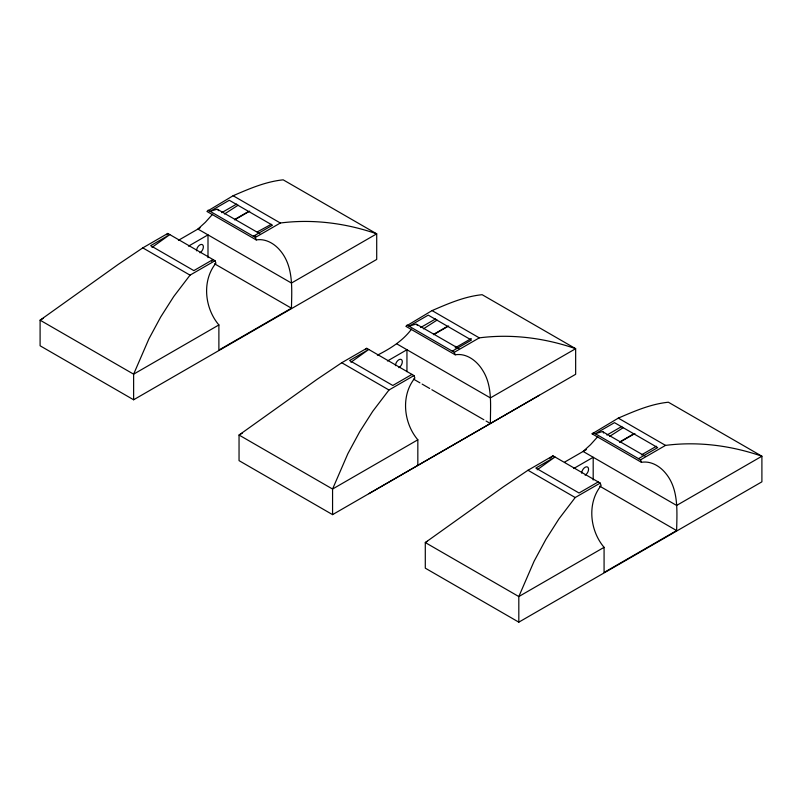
<?xml version="1.0" encoding="UTF-8"?>
<svg xmlns="http://www.w3.org/2000/svg" width="802" height="802" viewBox="0 0 802 802"><rect width="100%" height="100%" fill="white"/><g stroke="black" fill="none" stroke-linecap="round" stroke-linejoin="round"><path stroke-width="1.2" d="M212.59 214.264L205.302 222.344L197.924 229.061L291.447 283.056L376.709 233.833L376.709 259.437L133.623 399.777L40.1 345.782L40.1 320.178L118.205 264.419L142.796 247.878L167.798 233.442L215.026 260.71L215.939 263.196C201.643 280.75 204.68 308.259 218.886 324.95L218.886 350.083L291.447 308.199C291.788 288.92 293.722 266.765 280.429 250.825C274.675 243.728 265.652 238.324 256.249 239.928L206.926 211.447L233.111 195.738C249.171 188.811 265.612 181.613 283.186 179.838L376.709 233.833C345.933 223.146 312.74 218.836 280.349 223.006L255.347 237.432L208.109 210.164M411.536 329.121C402.804 340.88 390.273 348.68 377.371 355.176M597.781 436.649L590.483 444.729L583.114 451.446L676.637 505.44L761.9 456.218L761.9 481.822L518.814 622.162L425.291 568.167L425.291 542.563L503.395 486.804L527.987 470.263L552.989 455.827L600.217 483.095L601.119 485.581C586.833 503.135 589.871 530.643 604.076 547.335L604.076 572.478L676.637 530.583C676.978 511.305 678.913 489.15 665.61 473.21C659.866 466.112 650.843 460.709 641.44 462.313L592.107 433.832L618.302 418.123C634.362 411.195 650.803 404.007 668.377 402.223L761.9 456.218C731.123 445.531 697.93 441.22 665.53 445.391L640.527 459.827L593.3 432.559M215.026 260.71L190.034 275.146L173.763 296.489L160.721 316.95L148.911 338.865L133.623 374.173L133.623 399.777M413.972 375.567L388.97 390.003L372.709 411.346L359.667 431.817L347.847 453.721L332.569 489.04L332.569 514.633L239.046 460.639L239.046 435.035L317.151 379.276L341.742 362.735L366.745 348.299L413.972 375.567L414.875 378.053C400.589 395.607 403.627 423.115 417.832 439.807L417.832 465.411M600.217 483.095L575.214 497.531L558.954 518.874L545.911 539.345L534.092 561.25L518.814 596.558L518.814 622.162M166.605 234.715L167.798 233.442M365.552 349.582L366.745 348.299M332.569 514.633L575.656 374.293L575.656 348.69L482.132 294.695C464.558 296.479 448.117 303.667 432.057 310.595L405.862 326.304L455.195 354.785C466.563 352.9 476.879 360.89 482.533 370.113C492.789 385.952 490.293 405.682 490.393 423.516L486.062 421.02M552.989 455.827L550.032 458.293M152.019 247.397L169.813 234.605L150.656 245.673L193.853 270.615L213.011 259.547A37.453 29.243 87.9 0 0 211.568 261.252M350.955 362.253L368.76 349.461L349.602 360.529L392.8 385.471L411.957 374.404M537.2 469.782L555.004 456.99L535.846 468.057L579.044 492.999L598.202 481.932M224.47 213.994L238.154 205.212M423.406 328.85L437.1 320.068M609.65 436.378L623.344 427.596M221.713 212.67L236.65 204.049M43.338 318.314L40.1 320.178L133.623 374.173L218.886 324.95M178.425 240.319L200.079 227.818M188.51 246.134L207.999 234.876L207.999 257.622M234.495 219.578L248.49 211.507M234.675 219.828L249.733 211.137M271.246 224.319L257.282 231.908L259.437 233.151M420.659 327.527L435.596 318.905M242.284 433.17L239.046 435.035L332.569 489.04L417.832 439.807M387.456 360.99L406.945 349.742L406.945 371.687M433.441 334.444L447.426 326.364M433.621 334.685L448.669 325.993M455.125 347.878L471.245 338.564M452.268 351.136L471.436 340.068L428.238 315.126L409.07 326.193L416.158 324.038L458.814 348.589M407.055 325.031L454.283 352.299L479.285 337.863C511.686 333.692 544.879 338.013 575.656 348.69L490.393 397.912L396.87 343.918M606.903 435.055L621.841 426.433M427.446 541.32L425.291 542.563L518.814 596.558L604.076 547.335M564.698 462.072L586.352 449.581M573.701 468.518L593.189 457.27L593.189 480.007M619.685 441.972L633.67 433.892M619.866 442.213L634.913 433.521M641.369 454.935L656.417 446.253M638.512 458.664L657.68 447.596L614.482 422.654L595.315 433.722L602.402 431.566L645.059 456.117M592.107 433.832L593.921 433.06M259.868 233.723L217.212 209.172L210.124 211.337L229.292 200.269L272.49 225.212L253.332 236.269A37.453 29.243 87.9 0 1 255.788 235.958M233.111 195.738L280.349 223.006M432.057 310.595L479.285 337.863M618.302 418.123L665.53 445.391M455.526 346.364L458.744 348.228M214.505 263.768L291.447 308.199M599.696 486.152L676.637 530.583M413.451 379.095L419.947 382.845M422.123 384.098L429.702 388.479M431.867 389.732L483.887 419.767M142.796 247.878L190.034 275.146M341.742 362.735L388.97 390.003M527.987 470.263L575.214 497.531M640.527 459.827L641.44 462.313M454.283 352.299L455.195 354.785M255.347 237.432L256.249 239.928M603.304 432.007L603.485 433.01M417.06 324.479L417.24 325.482M218.114 209.623L218.294 210.625M539.375 395.236L368.85 493.691M196.51 250.825A4.842 2.797 -60 0 1 199.939 244.891A4.842 2.797 -60 0 1 203.367 246.866A4.842 2.797 -60 0 1 199.939 252.8M581.701 473.21A4.842 2.797 -60 0 1 585.129 467.275A4.842 2.797 -60 0 1 588.558 469.25A4.842 2.797 -60 0 1 585.129 475.185M395.456 365.682A4.842 2.797 -60 0 1 398.885 359.747A4.842 2.797 -60 0 1 402.313 361.722A4.842 2.797 -60 0 1 398.885 367.657"/></g></svg>
